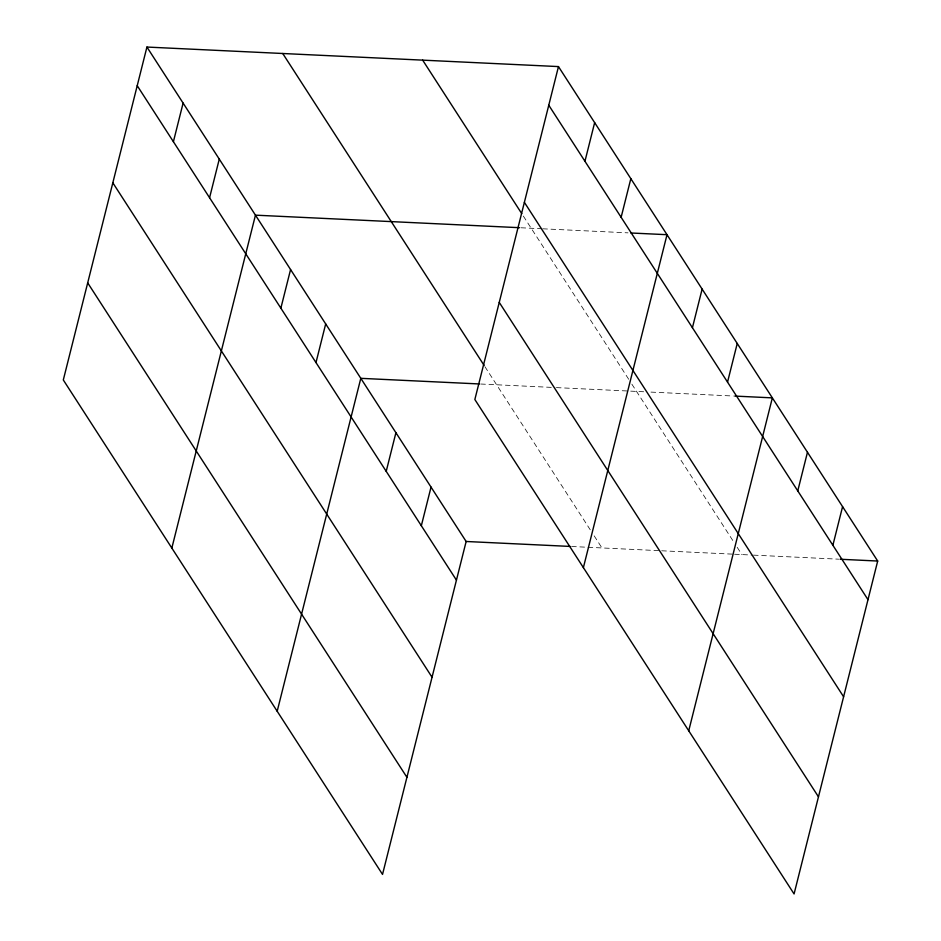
<?xml version="1.0" encoding="UTF-8"?>
<svg xmlns="http://www.w3.org/2000/svg" width="941" height="941" viewBox="0 0 941 941"><rect width="100%" height="100%" fill="white"/><g stroke="black" fill="none" stroke-linecap="round" stroke-linejoin="round"><path stroke-width="0.71" stroke-dasharray="4.71 3.53" d="M520.996 227.769L541.31 228.734M542.757 228.804L628 232.85M480.722 384.022L554.919 387.539M556.378 387.61L629.258 391.068M630.717 391.138L645.208 391.832M650.996 392.103L733.345 396.02M571.622 546.498L660.264 550.708M661.723 550.779L733.145 554.167M734.603 554.237L752 555.061M753.447 555.131L838.69 559.177M523.337 216.077L628.741 379.329M631.858 384.163L734.086 542.498M737.203 547.333L741.884 554.59M484.909 366.649L590.254 529.807M594.159 535.852L601.958 547.944"/><path stroke-width="1.41" d="M146.925 47.05L63.306 379.964L382.528 874.412L466.148 541.487L146.925 47.05L558.472 66.588L877.694 561.036L794.075 893.95L474.852 399.513L558.472 66.588M173.403 141.715L183.107 103.087M209.572 197.751L219.277 159.123M171.838 548.074L255.458 215.16L519.538 227.698M280.865 308.178L290.569 269.549M315.988 362.567L325.692 323.939M277.183 711.243L360.803 378.329L479.275 383.952M386.21 471.347L395.914 432.719M421.333 525.737L431.037 487.097M584.949 161.264L594.653 122.624M621.131 217.3L630.835 178.661M583.385 567.623L667.016 234.697L630.893 232.992M692.423 327.727L702.127 289.087M727.534 382.117L737.238 343.477M688.73 730.781L772.349 397.867L734.792 396.079M797.768 490.884L807.472 452.256M832.879 545.274L842.583 506.646M466.148 541.487L570.175 546.427M840.137 559.248L877.694 561.036M548.768 105.227L867.99 599.664M524.384 202.339L843.607 696.775M422.662 60.142L521.761 213.631M499.248 302.39L818.47 796.839M282.735 53.496L484.133 365.437M137.221 85.678L456.444 580.126M112.826 182.801L432.048 677.238M87.689 282.853L406.912 777.29"/></g></svg>
